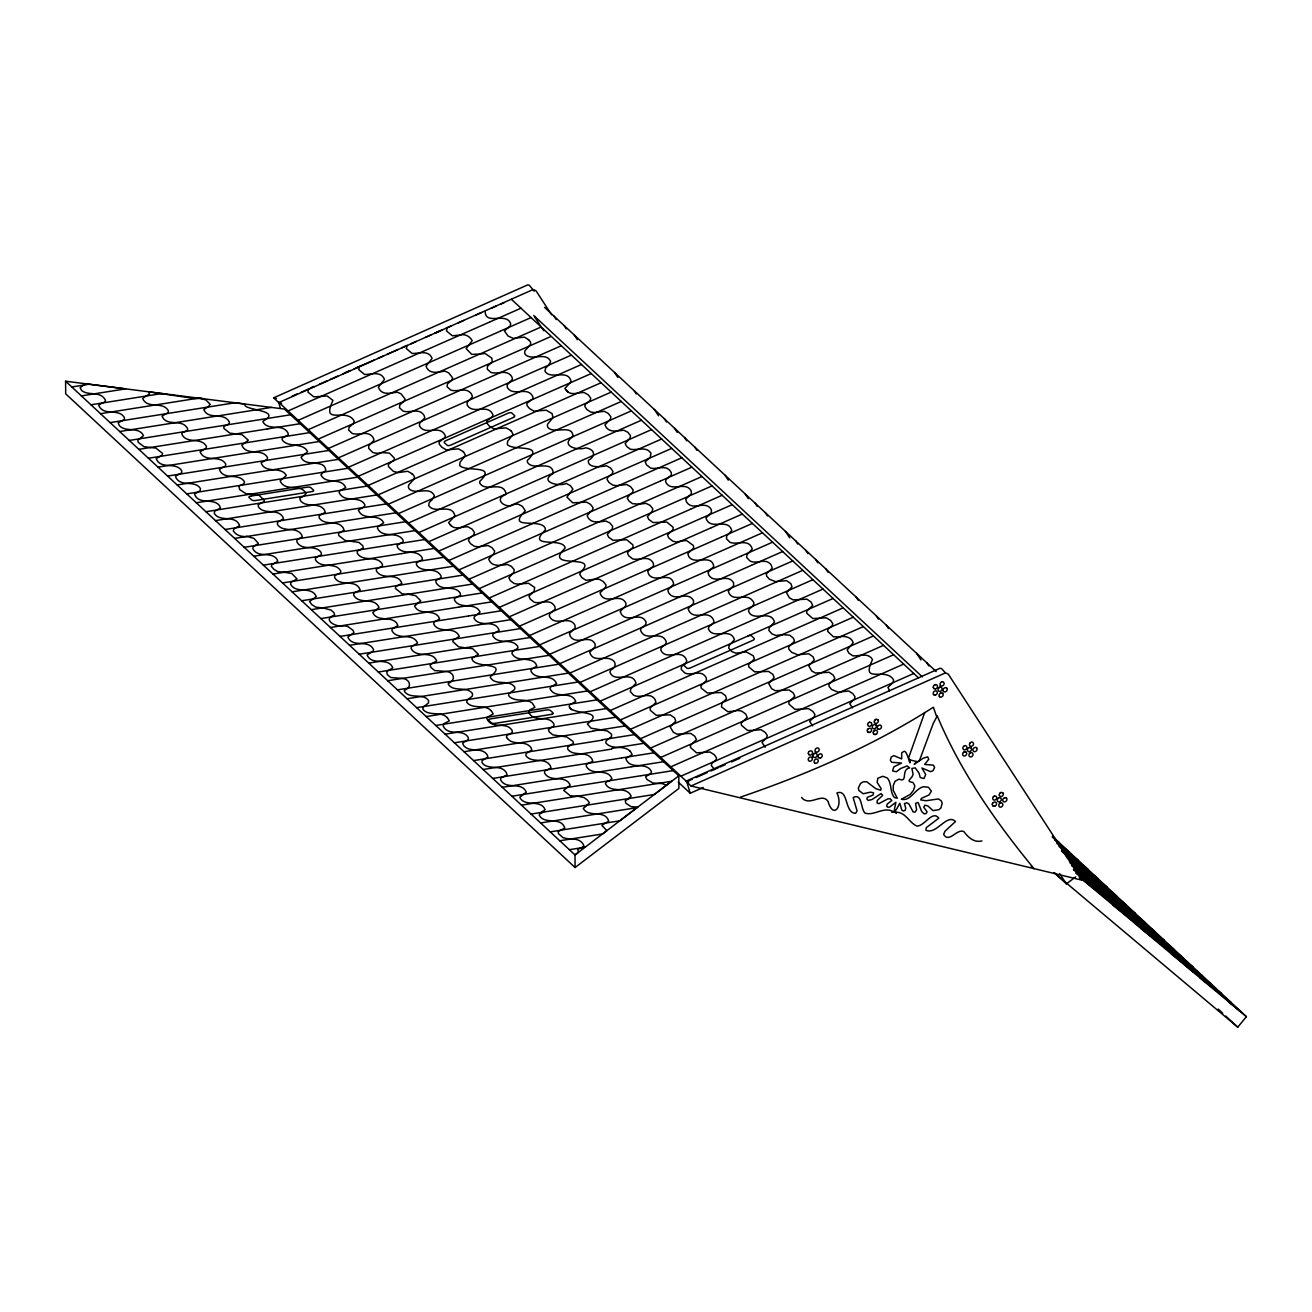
<?xml version="1.0" encoding="UTF-8"?>
<svg xmlns="http://www.w3.org/2000/svg" width="1312" height="1312" viewBox="0 0 1312 1312"><rect width="100%" height="100%" fill="white"/><g stroke="black" fill="none" stroke-linecap="round" stroke-linejoin="round"><path stroke-width="1.5" d="M740.558 797.106C807.848 774.096 873.349 745.642 933.373 707.234L936.735 716.926L933.291 723.338L919.728 759.812A2.526 2.181 -47.1 0 1 916.694 761.55L914.202 764.322L923.14 758.254L927.666 756.844L928.781 759.238L924.632 764.453L933.39 765.142L934.636 767.487L932.98 770.751L930.634 771.669L921.877 767.979L925.698 774.506L923.992 778.524L920.253 777.54L918.941 772.916L915.218 767.881L911.856 768.455L913.103 774.113C912.135 779.443 904.509 781.017 913.054 782.493L914.874 786.036L913.414 790.431L910.249 794.4L901.442 799.221C910.594 801.78 915.186 788.315 923.599 786.724L928.486 787.282L931.372 791.136L929.027 794.941L921.483 798.319L920.712 799.91L926.01 800.746L938.326 798.942L941.163 800.714L942.196 803.256L940.95 807.913L938.834 809.717L932.98 810.586L927.961 805.994L925.009 805.191L923.73 807.126L927.059 811.833L926.108 813.538L924.173 813.899L921.68 811.521L918.105 802.452L915.579 803.354L916.596 809.881L915.153 812.112L913.152 811.964L908.822 803.83L906.986 802.829L904.427 803.567L905.772 808.241L905.116 810.406L903.394 811.013L901.803 810.029L899.802 803.239L896.194 809.832L891.783 812.423M924.714 712.498L908.839 757.254A2.526 2.181 -47.1 0 0 910.216 759.992C910.38 769.554 907.986 751.727 904.296 751.218L901.721 752.727L901.639 758.91L893.849 755.614L891.192 757.024L890.372 760.484L891.684 762.288L901.541 763.076L893.882 766.831L892.57 770.948L896.358 771.784L900.622 768.504L907.166 765.946L909.577 767.897C900.639 769.504 908.281 783.297 898.999 779.098L895.046 781.263L893.275 785.576L893.21 790.3L897.277 798.221L894.489 797.598C889.585 792.12 892.144 783.51 887.289 777.967L882.828 776.294L877.794 778.229L877.154 782.444L881.156 788.61L880.713 790.267L875.711 788.627L866.642 781.673L863.066 781.886L860.475 783.559L858.343 788.004L858.884 790.447L863.165 793.76L870.496 792.153L873.513 792.792L873.251 794.957L867.265 797.417L866.904 799.27L868.265 800.418L871.988 799.549L881.156 793.547L882.648 795.416L877.334 800.435L877.023 802.928L878.794 803.682L887.962 798.811L890.176 798.778L891.832 800.533L887.502 803.846L886.568 805.929L887.601 807.208L889.602 807.093L895.899 802.288L894.423 809.406L896.326 813.522M485.161 311.37C485.374 325.934 506.416 311.452 510.712 323.818L510.122 326.048L504.431 330.936L508.006 335.987L513.254 338.365L524.341 337.118L528.802 339.775M308.582 388.992L307.959 392.124L313.798 396.864L327.213 395.994L332.969 400.439C320.636 426.515 346.614 406.687 354.207 421.185L353.387 423.628L349.14 427.154L348.615 430.024L352.223 433.452C359.062 435.863 367.95 429.828 373.1 437.519L374.051 440.143L368.77 445.801L368.672 448.294L371.837 451.59A10.135 4.658 -16.8 0 0 381.808 452.558L389.402 453.116L394.502 458.232L394.158 459.922L388.352 464.432L388.5 466.58L393.321 471.336L397.995 472.632L407.655 471.27L412.542 474.009M447.359 327.672L446.441 330.87L452.296 335.774L459.971 335.118M753.301 730.44L747.512 730.423L741.378 725.224L741.231 723.043L747.168 717.402L745.774 714.105L741.641 711.071L737.934 710.497L727.947 711.776L721.469 706.889L721.977 702.953L726.454 698.87L725.602 695.786L721.321 692.572L707.365 692.998L701.346 688.21L700.821 685.864L706.627 680.256L706.004 677.287C700.788 669.005 691.588 676.303 684.733 672.925L681.256 669.432L681.404 666.726L685.864 662.904L686.783 661.018L685.848 658.526C679.862 648.817 666.07 660.772 660.92 650.326L660.92 648.39C662.199 645.93 666.84 645.028 666.184 641.65C661.412 629.383 644.979 642.798 640.535 630.154L641.027 628.366L645.537 624.807L646.16 622.2C640.879 611.031 628.022 623.167 621.478 614.36L620.166 611.49L625.693 605.865L625.988 603.438C620.691 591.679 604.209 606.242 600.027 592.844L605.668 587.235L605.996 584.955L603.422 581.692L599.65 579.412L596.288 579.117L585.972 580.298L581.856 577.608L579.74 574.344L580.626 572.163C600.781 552.565 541.708 570.753 565.177 548.022C563.028 536.542 525.243 549.515 545.464 529.884C544.677 516.338 504.415 531.803 525.308 510.86L522.438 506.399L518.732 504.398A6.478 2.968 -16.8 0 0 513.763 504.579C506.498 509.22 492.902 499.741 505.333 494.706A2.427 1.115 -16.8 0 0 505.71 494.263L505.973 493.23C502.447 480.258 485.309 492.705 479.766 483.078L479.733 481.438C497.724 464.022 465.826 472.418 459.692 465.514L460.036 462.25L465.465 455.428L463.89 452.312A17.909 8.216 -16.8 0 0 462.972 451.771M1053.979 872.611L1237.741 1027.181L1246.4 1016.669L1052.388 836.269M548.596 365.228L550.679 361.489C545.956 351.534 533 360.702 525.899 355.093A15.875 7.282 -16.8 0 1 525.128 350.534L528.998 346.302A11.431 5.248 -16.8 0 0 530.54 342.137L529.572 340.776A15.072 6.921 -16.8 0 0 528.392 339.956M432.32 499.478L434.403 495.739C429.68 485.768 416.74 494.936 409.639 489.327A15.875 7.282 -16.8 0 1 408.868 484.768L412.739 480.536A11.431 5.248 -16.8 0 0 414.264 476.387L413.313 475.01A15.072 6.921 -16.8 0 0 412.132 474.19M548.367 365.425L545.53 368.229L544.972 371.23C550.581 380.48 568.194 368.229 571.163 381.661L564.849 388.516L567.932 391.911M569.588 493.427L566.948 497.15L572.754 502.824L586.53 502.135L590.433 504.316L593.04 507.646L592.598 509.974L590.17 512.008M432.107 499.659L429.27 502.463L428.712 505.464C434.305 514.73 451.935 502.463 454.903 515.895L448.573 522.75L451.672 526.145M569.703 493.361L572.918 489.146L570.49 485.752L566.358 483.39C559.043 487.08 538.592 481.832 552.959 473.714A2.46 1.132 -16.8 0 0 553.27 473.37C552.5 459.151 532.508 471.566 527.375 462.07L527.358 460.43C545.333 443.013 513.5 451.476 507.301 444.522L507.646 441.242L513.074 434.42L511.5 431.32A17.909 8.216 -16.8 0 0 510.581 430.762M630.121 494.378L627.267 498.002L628.924 501.004L632.482 503.66L639.239 504.169M590.056 512.041L587.153 515.665C590.023 524.046 599.272 521.881 605.865 521.028L609.867 522.947L612.671 526.325L612.31 528.72L607.276 534.427L608.735 537.248L612.966 540.282L626.742 539.757L632.925 544.906L633.024 547.301L627.382 552.68L628.596 555.648L632.646 558.896C639.616 560.814 648.653 554.517 653.327 563.274L653.606 565.734L647.734 571.245L648.62 574.148C654.524 583.873 671.367 570.343 673.679 584.152L667.874 590.023L668.595 592.712C674.745 602.585 687.586 590.203 693.474 600.535L693.523 603.389L688.128 608.784L689.062 611.097C694.966 620.674 707.808 609.227 713.334 619.526C715.565 622.692 711.006 624.873 709.136 626.546L708.349 628.71C712.859 640.453 730.407 626.513 734.425 639.715L729.242 645.438L728.701 648.03L731.817 651.556L735.802 653.179L746.282 651.9L753.268 655.82L754.384 658.952L748.529 664.643L748.791 666.922L754.646 671.875L768.57 671.432L772.932 674.434L774.162 677.632L768.652 683.47L771.571 688.636L775.294 690.719L789.053 689.981L793.186 692.851L794.826 696.213L788.922 701.936L788.955 704.101L795.023 709.398L808.52 708.644L812.817 711.383L814.916 714.466L814.342 716.582L809.652 721.452L812.669 725.88M809.258 751.546L810.226 750.956A2.132 1.837 -47.1 0 1 812.128 751.415L812.538 752.334A2.329 2.001 -47.1 0 1 811.767 754.4L810.783 754.99A2.329 2.001 -47.1 0 1 808.684 754.515M813.866 754.006L814.834 753.416M868.478 722.748L869.462 722.158M875.088 719.829L876.072 719.238M868.265 728.914L869.233 728.324A2.132 1.837 -47.1 0 1 871.119 728.767L871.529 729.702A2.329 2.001 -47.1 0 1 870.758 731.768L869.79 732.358M878.154 725.733L879.138 725.142A2.329 2.001 -47.1 0 1 881.008 725.552L881.434 726.52A2.329 2.001 -47.1 0 1 880.664 728.586L879.696 729.177A2.329 2.001 -47.1 0 1 877.58 728.701M874.153 730.948L875.137 730.358M934.21 685.389L935.194 684.798M938.818 687.865L939.802 687.258M963.615 746.315L964.599 745.724A2.132 1.837 -47.1 0 1 966.485 746.184L966.895 747.102A2.329 2.001 -47.1 0 1 966.124 749.185L965.156 749.775A2.132 1.837 -47.1 0 1 963.27 749.316L962.86 748.381A2.132 1.837 -47.1 0 1 963.582 746.528M970.208 742.756L971.175 742.166A2.132 1.837 -47.1 0 1 973.078 742.608L973.488 743.543A2.329 2.001 -47.1 0 1 972.717 745.61L971.733 746.2A2.132 1.837 -47.1 0 1 969.847 745.741L969.437 744.822A2.132 1.837 -47.1 0 1 970.158 742.969M963.402 752.448L964.369 751.858M993.463 796.564L994.43 795.974M1000.039 792.989L1001.023 792.399M993.233 802.698L994.217 802.108A2.132 1.837 -47.1 0 1 996.103 802.567L996.513 803.485A2.329 2.001 -47.1 0 1 995.742 805.552L994.775 806.142M678.796 775.835L575.017 854.932L575.082 867.527L678.878 788.446L678.796 775.835L284.376 409.065L65.6 381.218L65.682 393.83L575.082 867.527M650.654 784.625L671.646 781.28L654.344 794.465L531.065 814.063M1054.372 872.693L1066.377 883.862L1075.66 876.892M710.743 569.441L708.021 572.327L708.742 575C714.892 584.89 727.734 572.524 733.588 582.872L733.638 585.71L728.242 591.105C731.916 603.602 745.921 592.188 752.334 600.47C756.253 603.553 752.088 607.21 749.234 608.866L748.463 611.048C753.137 622.856 770.423 608.719 774.523 622.052L769.34 627.776L768.832 630.367L771.964 633.893L775.95 635.5L782.329 634.631M710.842 569.392L713.794 566.44C711.563 553.156 694.458 565.816 688.685 556.403L687.849 553.516L693.704 548.022L693.408 545.562L686.537 540.511L681.092 541.052M670.645 531.819L667.513 534.968L668.743 537.936L672.794 541.184L676.5 542.02L680.977 541.102M630.219 494.345L632.679 492.295L633.138 489.966L630.564 486.67L626.677 484.472L616.394 485.686L612.901 485.161L609.03 482.521L607.062 479.47L607.735 477.338L612.228 473.796L613.016 471.484L610.621 468.105L606.505 465.727C601.355 466.957 587.218 468.384 588.383 460.414C593.221 457.888 596.32 452.066 589.842 449.098A21.402 9.824 -16.8 0 0 585.677 447.835C576.936 451.066 559.765 445.44 572.967 436.519C572.786 424.022 555.091 433.911 548.547 428.106A15.957 7.314 -16.8 0 1 547.711 423.956L552.91 417.806L552.204 413.772A20.549 9.43 -16.8 0 0 550.974 412.952L546.186 410.197L533.984 411.214L529.507 408.508L527.03 405.539L526.85 403.391L532.705 398.832L533.016 397.159C527.982 385.154 513.254 397.585 507.236 387.335L507.236 384.81L512.533 379.184L511.746 376.626C506.76 368.885 497.871 374.527 491.032 372.493L487.277 369.164L487.474 366.261L492.262 362.03L491.836 358.16L485.079 353.469L479.552 354.142M670.776 531.754L673.138 529.589L673.007 527.178L666.808 522.061L653.081 522.57L648.866 519.503L647.439 516.698L652.441 511.024L652.753 508.646L649.948 505.284L645.98 503.365L639.354 504.12M207.952 407.032L210.199 404.408L206.132 400.176L201.851 398.52L193.963 398.422L148.436 391.763L149.486 393.994L146.19 396.027M540.954 812.489L545.103 809.717C540.888 798.746 524.652 807.618 519.765 797.27L526.292 792.186C521.553 780.984 506.35 790.3 500.659 779.935L500.741 777.983L507.104 774.949L506.383 772.653C500.61 763.6 488.113 770.8 482.045 762.748L482.144 760.616L487.867 756.958L487.326 755.04C481.734 746.38 469.647 753.219 463.579 745.478L462.693 743.117L468.253 739.558L468.351 737.688C462.71 727.766 448.425 736.934 443.144 725.979L444.161 723.552L449.294 720.878L447.261 717.516M323.195 472.386L320.899 474.796C325.95 485.276 340.94 476.666 345.679 487.556L339.644 491.016L339.136 492.525C344.269 503.775 359.521 494.46 364.966 505.005L364.244 506.711L358.373 510.073C362.899 521.536 378.397 512.582 383.694 522.783L377.823 526.637L377.43 528.08C382.415 539.15 397.11 530.409 403.014 540.003L403.145 541.856L397.077 545.349L397.716 547.727C403.948 555.632 416.412 548.465 422.054 557.6L422.464 559.519L416.363 562.946L416.642 565.226C422.612 573.508 435.108 566.292 440.734 575.41L441.275 577.428L435.732 580.626L436.207 582.872C441.849 592.073 454.378 584.43 460.2 593.024L460.561 595.172L454.411 598.502L454.706 600.552C460.676 609.949 474.96 601.503 480.044 612.064L474.206 616.853L474.075 618.346C479.733 628.268 495.132 618.575 499.216 630.498L493.066 633.68L492.672 635.582C498.068 645.537 511.5 637.419 517.666 646.242L517.945 648.079L512.385 651.802L511.942 653.491C517.043 662.839 529.343 656.082 535.624 663.446L536.87 666.037L531.114 669.497L530.999 671.219C536.542 681.535 551.909 672.384 556.6 683.634L550.663 687.029L550.04 688.702C555.288 699.575 570.982 690.128 575.755 701.412L569.687 704.839L569.146 706.463C572.048 715.499 606.406 709.579 587.366 723.945L590.99 728.16L600.781 729.849M609.522 780.722L611.917 778.606C607.226 767.389 592.007 776.688 586.333 766.323L586.398 764.371L592.729 761.337L592.007 759.074C586.234 749.988 573.705 757.221 567.67 749.086L567.817 746.971L573.508 743.297L572.918 741.395L566.686 736.918L561.388 736.229M586.907 805.191L589.4 802.764L587.481 800.107L584.02 797.565L577.674 796.204M628.661 798.549L631.138 796.154C626.054 785.035 610.834 794.121 605.422 783.707L606.275 781.968L609.391 780.738M281.604 403.292L278.734 402.604L273.618 397.848L527.719 284.884A11.152 9.561 -47.1 0 1 529.31 285.245L534.263 291.198M278.734 402.604L532.836 289.657A11.152 9.561 -47.1 0 1 534.443 290.018L536.018 290.805L551.647 314.847M691.014 785.986L945.132 673.04A11.152 9.561 -47.1 0 1 946.723 673.4L948.314 674.188L1082.269 880.237L691.014 785.986L685.897 781.23L939.999 668.267A11.152 9.561 -47.1 0 1 941.606 668.628L945.427 672.859M205.935 511.713L303.744 496.166L306.008 493.722C301.137 482.767 284.868 492.377 280.145 480.848L286.328 475.469C280.866 465.53 265.368 474.386 261.104 462.792L267.074 459.479L267.582 457.658C261.941 447.425 246.672 456.642 241.834 445.178L248.312 440.16L242.08 434.682L236.094 433.895M323.605 472.32L325.802 470.45C324.589 458.15 305.188 467.744 301.088 457.199L307.615 451.722C302.777 441.8 287.853 448.212 282.113 439.766L282.228 438.011L288.41 434.846L287.836 432.714C282.211 422.972 268.484 431.402 263.072 422.038L263.023 421.201C281.555 411.115 250.854 410.41 245.705 406.261A17.679 6.708 -0.3 0 1 244.524 403.981L234.963 402.768L110.11 422.612M629.252 798.45L625.234 800.664L625.857 803.256L631.105 806.634L637.812 807.077M941.803 681.879L940.819 682.47A2.329 2.001 -47.1 0 0 940.048 684.536L940.458 685.471M935.751 688.849L936.719 688.259A2.329 2.001 -47.1 0 0 937.49 686.176L937.08 685.258A2.329 2.001 -47.1 0 0 934.997 684.716M935.522 694.999L936.489 694.409A2.329 2.001 -47.1 0 0 937.26 692.342L936.85 691.408A2.132 1.837 -47.1 0 0 934.964 690.948L933.996 691.539A2.329 2.001 -47.1 0 0 933.226 693.622L933.636 694.54M940.868 692.998L939.884 693.589A2.329 2.001 -47.1 0 0 939.113 695.655L939.523 696.59M820.459 757.959L821.443 757.368A2.329 2.001 -47.1 0 0 822.214 755.302L821.804 754.384A2.132 1.837 -47.1 0 0 819.902 753.924L818.934 754.515A2.329 2.001 -47.1 0 0 818.163 756.581L818.573 757.516M875.694 734.408L876.662 733.818A2.329 2.001 -47.1 0 0 877.433 731.735L877.023 730.817A2.329 2.001 -47.1 0 0 874.94 730.276M969.174 747.545L968.207 748.135A2.329 2.001 -47.1 0 0 967.436 750.202L967.846 751.136A2.132 1.837 -47.1 0 0 969.732 751.596L970.716 751.005A2.329 2.001 -47.1 0 0 971.487 748.922L971.077 748.004M970.7 752.76L969.732 753.35A2.329 2.001 -47.1 0 0 968.961 755.433L969.371 756.352A2.132 1.837 -47.1 0 0 971.257 756.811L972.225 756.22A2.329 2.001 -47.1 0 0 972.996 754.138L972.586 753.219A2.329 2.001 -47.1 0 0 970.503 752.678M1004.549 797.762L1003.565 798.352A2.329 2.001 -47.1 0 0 1002.811 800.435L1003.221 801.353A2.132 1.837 -47.1 0 0 1005.107 801.812L1006.074 801.222A2.329 2.001 -47.1 0 0 1006.845 799.139L1006.435 798.221M1000.531 803.01L999.564 803.6A2.329 2.001 -47.1 0 0 998.793 805.666L999.203 806.601A2.132 1.837 -47.1 0 0 1001.089 807.06L1002.073 806.454A2.329 2.001 -47.1 0 0 1002.844 804.387L1002.434 803.469A2.329 2.001 -47.1 0 0 1000.351 802.928M587.546 805.076L583.266 808.323C588.432 818.294 604.881 808.979 608.719 821.115L605.472 823.083M543.627 812.062L541.315 813.079A7.856 2.985 -0.3 0 0 539.38 815.506C544.89 825.117 560.782 816.113 564.832 828.003L558.256 831.546L558.387 833.53L563.028 837.679L569.736 839.172M310.452 388.188L314.076 386.581M319.538 384.17L326.803 380.956M330.444 379.348L337.709 376.134M343.17 373.723L350.435 370.509M354.076 368.902L359.537 366.507L358.717 369.623L364.506 374.445C371.411 374.625 380.693 370.591 384.498 379.365L378.381 387.286C381.612 395.88 390.599 392.993 397.339 392.157L401.111 393.879L405.031 398.996L404.162 401.242L399.832 404.867L399.471 407.753L403.145 411.132C410.016 413.346 418.971 407.474 424.022 415.281L424.826 417.856L419.528 423.464L419.512 425.974C425.482 436.338 440.291 423.825 445.309 435.846L444.965 437.519L439.126 442.095L439.323 444.227L441.8 447.179L446.26 449.885L458.462 448.868L463.349 451.623M410.869 343.826L416.347 341.399M425.465 337.364L430.943 334.937M434.6 333.33L440.078 330.903M500.43 304.253L504.103 302.629M291.789 396.437L297.184 393.879M301.153 392.304L308.632 388.992M310.222 388.122L313.962 386.482M345.63 372.51L349.353 370.87M356.815 367.573L362.407 365.113M363.194 364.884L374.199 360.013M377.872 358.389L383.366 355.962M387.04 354.338L398.044 349.484M401.718 347.86L407.114 345.384L406.326 348.598L412.148 353.453C419.069 353.682 428.286 349.582 432.107 358.324L426.006 366.261C429.237 374.871 438.224 372.018 444.948 371.148L448.737 372.87L452.673 377.987L451.787 380.234L447.441 383.875L447.113 386.778L450.82 390.14C457.675 392.321 466.58 386.499 471.631 394.256L472.451 396.831L467.154 402.472L467.138 404.965C473.107 415.33 487.867 402.833 492.918 414.805L492.607 416.494L486.752 421.07L486.932 423.202L489.409 426.154L493.886 428.876L506.088 427.86L510.975 430.615M435.076 333.068L442.521 329.771M446.244 328.131L451.836 325.671M458.331 322.85L463.808 320.423M476.059 314.978L481.652 312.518M490.967 308.418L496.559 305.942M288.033 410.951L489.868 321.932M490.376 321.702L520.995 308.205M298.136 420.348L500.02 331.313M500.462 331.083L531.081 317.57M308.205 429.696L510.089 340.677M510.548 340.48L541.184 326.967M318.308 439.094L550.63 336.643M328.394 448.474L561.356 345.728M338.463 457.839L570.786 355.372M348.549 467.22L581.528 364.474M358.291 476.289L591.253 373.559M368.164 485.456L601.109 382.727M378.25 494.837L611.195 392.108M388.319 504.202L621.281 401.472M398.422 513.599L631.4 410.853M408.491 522.963L641.437 420.234M651.556 429.614L418.823 532.557M428.68 541.725L661.642 438.995M438.766 551.106L671.728 448.376M448.852 560.486L681.83 457.757M458.938 569.867L660.379 481.045M661.018 480.766L691.916 467.138M469.007 579.232L670.448 490.409M671.072 490.147L702.002 476.518M479.11 588.629L680.584 499.774M681.158 499.528L712.072 485.883M489.196 598.01L690.719 509.138M691.194 508.925L722.158 495.264M499.282 607.39L700.821 518.502M701.28 518.289L732.244 504.644M509.384 616.771L710.989 527.867M711.366 527.703L742.346 514.042M519.47 626.152L721.075 537.248M721.436 537.067L752.416 523.406M529.556 635.533L731.161 546.612M731.489 546.481L762.518 532.787M539.626 644.897L741.264 555.976M741.542 555.862L772.588 542.168M549.712 654.278L751.366 565.357M751.612 565.226L782.657 551.532M559.798 663.659L792.776 560.929M569.9 673.056L802.846 570.294M580.019 682.404L812.932 579.674M590.072 691.801L823.018 589.055M600.142 701.182L833.12 598.452M610.211 710.546L843.206 607.817M620.314 719.944L853.276 617.198M630.4 729.308L863.362 626.578M640.486 738.689L873.464 635.959M650.572 748.07L883.55 645.34M660.674 757.467L893.636 654.737M670.76 766.848L903.722 664.102M680.846 776.212L913.808 673.482M280.292 407.884L278.554 402.095L686.734 781.657L692.277 779.213M696.049 777.54L707.086 772.686M710.956 770.98L718.402 767.684M719.927 767.044L725.356 764.65M731.456 761.928L739.82 758.287M678.222 782.083L690.227 793.235L703.265 787.495M435.699 621.199L433.813 622.396L433.731 624.102C439.274 634.385 454.542 625.299 459.282 636.468L453.411 639.912L452.771 641.568L458.659 646.865L465.088 647.816M747.742 635.992L748.299 635.762A2.739 1.263 -16.8 0 1 751.317 635.73L754.236 638.452A2.739 1.263 -16.8 0 1 753.039 640.256L690.128 668.005A2.739 1.263 -16.8 0 1 686.783 668.07L684.028 665.512A2.739 1.263 -16.8 0 1 685.372 663.495M313.224 598.928L316.274 596.55C311.305 585.316 295.971 594.615 290.542 584.037L291.034 582.331L297.02 578.936L291.723 573.442L284.13 572.278M435.863 621.183L439.586 618.903L438.339 616.312C431.992 608.899 419.381 615.804 414.543 606.013L420.775 600.847L415.74 595.714L408.294 594.254M274.438 563.389L277.8 561.208L276.619 558.715C270.288 551.253 257.874 558.42 252.822 548.613L253.167 546.71L258.464 543.463L253.938 538.379L247.017 536.46M122.164 420.693L124.328 419.479L124.46 417.741C118.785 407.524 103.353 416.872 98.712 405.211L102.09 403.03M207.657 407.114L203.77 409.557C208.51 420.676 224.106 411.345 229.42 422.202L229.108 423.858L223.762 426.482L223.991 428.516L229.912 433.157L235.98 433.911M303.597 496.182L299.89 498.101L300.284 500.38C306.368 508.597 318.849 501.332 324.605 510.302L325.179 512.27L319.177 515.731L319.242 517.928C325.081 526.424 337.594 519.158 343.334 528.129L344.056 530.212L338.512 533.41L338.824 535.591L344.958 540.347L349.189 541.085M313.043 598.944L309.534 601.536L311.78 604.57L315.651 607.112L322.342 607.915M274.29 563.406L271.781 564.619L271.42 566.407L273.995 569.408L277.652 571.556L283.835 572.311M581.495 847.732L583.889 845.961C582.364 840.254 575.164 838.319 569.834 839.155M122.032 420.709L118.162 422.89L119.277 425.482C125.493 432.862 138.76 426.023 143.5 435.633L137.809 440.192L138.203 442.259L143.779 446.572L150.322 447.523M146.058 396.044L142.631 398.438C147.551 409.82 162.967 400.455 168.444 410.984L168.1 412.64L162.032 416.134L163.623 418.938C170.265 425.81 182.614 418.987 187.665 428.762L187.403 430.451L184.074 431.927A6.298 2.394 -0.3 0 0 181.794 433.911C186.107 444.62 201.622 436.437 206.558 446.72L205.705 448.491L200.08 451.738C204.852 463.267 220.137 454.067 225.828 464.218L225.385 466.072L219.366 469.384C223.548 481.012 239.079 472.205 244.59 482.045L243.655 483.931L238.899 486.063L239.67 489.589L246.131 493.771L251.986 494.165A7.068 2.673 -0.3 0 1 259.054 495.264L264.286 500.298L263.958 501.61L258.169 504.694L258.48 506.924C264.499 515.255 277.029 507.957 282.834 516.862L283.458 518.88L277.472 522.324L277.455 524.488C283.261 533.098 295.807 525.8 301.58 534.706L302.318 536.821L296.791 540.019L297.037 542.184C302.531 551.548 315.093 543.988 321.046 552.368L321.555 554.599L315.405 557.944L315.585 559.945C321.325 569.392 335.921 561.044 340.858 571.409L340.448 572.836L334.658 575.624L334.642 577.542C340.398 587.497 355.896 578.264 360.177 589.974L353.978 593.204L353.6 595.074C359.176 605.324 374.1 596.353 379.037 607.472L372.756 612.638C377.61 622.462 390.287 615.525 396.634 622.938L397.88 625.562L392.075 629.022L391.993 630.744C397.552 641.01 412.854 631.908 417.56 643.126L411.656 646.554L411.033 648.226C416.281 659.083 431.96 649.653 436.699 660.936L430.844 664.233L430.074 665.512L431.172 667.628L434.748 670.58L445.211 671.334A2.394 0.902 -0.3 0 1 446.031 671.383C454.526 672.269 456.1 680.534 448.261 683.372L448.491 684.651C454.362 692.523 466.662 685.668 472.5 693.589L472.402 696.049L467.072 700.1L466.744 702.264C472.55 709.628 483.8 704.101 490.36 709.956A16.203 6.15 -0.3 0 1 490.786 710.612M581.331 847.782L577.821 849.34L578.379 852.357L575.017 854.932L65.6 381.218M479.438 354.174L471.697 354.322L466.137 348.598L472.205 340.661C469.909 336.348 464.924 333.543 460.086 335.068M102.221 403.014L104.862 401.997L105.501 400.34C100.729 390.418 88.576 396.273 81.59 390.484L80.098 387.712L85.477 383.76L125.64 388.86L81.377 395.896M605.34 823.116L601.88 825.412L606.866 830.66L602.503 833.973L559.781 840.762M753.596 730.374L760.96 729.669L765.257 732.457L767.29 735.524L766.667 737.606L762.01 742.428L765.191 747.168M782.46 634.582L789.791 635.221L793.416 638.206L794.465 641.306L788.61 646.98L788.922 649.276L791.661 652.31L797.696 654.77L808.75 653.77L813.079 656.804L814.276 659.969L808.75 665.807L811.702 670.957L815.424 673.023L829.184 672.302L833.3 675.188L834.924 678.534L829.02 684.241L829.069 686.406L831.562 689.44L838.27 692.211L848.618 690.965L852.898 693.687L855.014 696.77L854.456 698.886L849.766 703.74L852.456 707.906M839.828 636.714C844.846 635.762 851.619 637.156 853.194 642.749L847.175 649.883L848.782 653.032L852.767 655.803C859.18 656.492 868.364 652.048 872.496 659.608C860.196 685.34 885.666 666.119 893.652 680.026L892.882 682.732L887.962 687.373L889.651 691.047M839.434 636.894L833.432 636.812L827.577 631.269L828.134 629.088L832.185 625.775L832.808 623.659L830.693 620.543L826.363 617.804L812.817 618.559L806.782 613.278L806.749 611.097L812.702 605.39L811.046 602.028L806.962 599.158L793.17 599.896L789.43 597.829L786.478 592.68L792.005 586.825L790.89 583.692L786.56 580.642L775.507 581.626L769.422 579.215L766.651 576.148L766.372 573.82L772.243 568.194L771.243 565.095C765.765 557.059 756.548 564.931 749.775 560.831L746.577 557.305L747.02 554.697L752.284 548.957C748.824 538.1 737.246 545.251 730.013 542.348L726.471 538.773L726.668 536.083L731.801 530.507C727.766 516.994 709.972 531.409 705.987 517.978L711.366 512.582L711.383 509.761C705.544 499.331 692.72 511.713 686.52 501.938L685.717 499.232L691.44 493.64L691.227 491.032C685.536 480.323 670.809 493.279 665.594 481.701L665.955 479.667L671.449 474.895L671.186 472.451C666.562 463.743 657.558 469.827 650.604 468.089L646.504 464.858L645.225 461.873L650.227 457.281L650.982 453.296C646.258 445.785 637.156 450.754 630.367 449.212L626.644 446.441L625.152 443.604L630.121 437.946L630.498 435.551L627.743 432.189L623.758 430.221C617.132 430.943 607.915 433.272 604.98 424.858L610.392 419.184L610.9 416.839L608.309 413.477L604.389 411.296L594.123 412.558L590.613 412.017L586.743 409.377L584.775 406.31L585.513 404.145L590.006 400.636L590.794 398.323L588.416 394.961L584.266 392.567C578.149 392.124 570.933 396.372 566.226 390.254M303.744 496.166L366.901 486.112M71.783 386.974L89.134 384.219M90.954 404.801L162.098 393.502M100.516 413.69L198.473 398.126L202.474 398.635M119.704 431.517L271.387 407.409M129.281 440.438L290.247 414.838M267.32 428.926L299.841 423.743M138.859 449.344L267.599 428.893M148.436 458.249L309.419 432.665M158.014 467.138L318.996 441.554M167.608 476.076L328.574 450.475M177.186 484.964L338.168 459.38M186.763 493.886L347.746 468.302M196.324 502.775L357.323 477.207M215.496 520.602L376.462 495.001M225.057 529.507L386.072 503.939M234.651 538.412L395.634 512.828M244.212 547.317L405.228 521.75M253.823 556.239L414.789 530.638M263.384 565.144L391.78 544.726M392.091 544.71L424.399 539.576M272.962 574.049L401.374 553.648M401.652 553.598L433.96 548.465M282.539 582.938L410.886 562.553M411.246 562.487L443.522 557.354M292.117 591.843L420.463 571.458M420.873 571.409L453.116 566.276M301.694 600.748L430.041 580.363M430.434 580.298L462.677 575.164M311.288 609.67L439.569 589.285M440.061 589.219L472.271 584.102M320.85 618.575L449.114 598.19M449.639 598.124L481.848 592.991M330.444 627.497L458.659 607.112M459.249 607.013L491.426 601.913M340.038 636.402L468.204 616.033M468.827 615.918L501.004 610.802M349.599 645.307L477.765 624.938M478.421 624.824L510.565 619.707M359.193 654.212L520.159 628.612M368.754 663.118L529.736 637.534M378.332 672.023L539.33 646.439M387.696 680.731L548.908 655.36M397.503 689.85L558.502 664.266M407.064 698.755L568.063 673.171M416.658 707.66L577.657 682.076M426.236 716.565L587.218 690.981M435.814 725.47L596.812 699.886M445.178 734.179L606.177 708.595M454.428 742.789L583.102 722.338M583.561 722.371L615.508 717.287M592.926 731.046L624.856 725.979M464.022 751.71L592.68 731.26M602.274 739.738L634.204 734.671M473.583 760.599L602.257 740.148M611.671 748.43L643.552 743.363M483.16 769.504L611.802 749.054M492.754 778.426L621.396 757.992M621.839 757.893L653.72 752.826M502.316 787.315L630.957 766.864M631.466 766.815L663.314 761.747M511.91 796.236L640.502 775.802M641.027 775.72L672.892 770.652M521.487 805.142L650.08 784.707M540.626 822.952L637.091 807.618L619.756 820.82L550.22 831.874M569.375 849.684L585.185 847.175M981.95 840.926C973.832 842.976 968.108 837.204 963.861 831.595C956.907 828.2 949.101 843.682 943.623 834.399L944.968 831.25L955.448 821.542C947.116 812.817 936.522 835.104 925.944 830.283L926.321 827.642L938.785 818.18C932.438 809.652 924.599 826.429 916.776 826.068C908.954 822.509 905.378 811.488 895.243 812.226M322.49 607.899L323.818 607.833M465.252 647.784L472.664 648.686L478.437 654.278L471.91 658.345C473.107 669.415 509.86 660.74 490.376 676.615L490.327 677.418C495.526 686.291 508.679 678.862 514.534 686.898A15.482 5.871 -0.3 0 1 513.96 690.046L509.368 693.228A11.71 4.444 -0.3 0 0 508.695 695.327A15.974 6.052 -0.3 0 0 510.975 697.754C517.42 701.854 526.046 698.263 532.131 703.019A18.581 7.052 -0.3 0 1 532.82 703.921L534.919 707.266L529.753 709.956L528.769 712.367C534.033 723.355 548.301 714.187 553.959 724.06L553.926 725.93L548.367 729.472L549.187 731.834L552.729 734.802L561.208 736.262M408.18 594.27L402.21 593.828L395.388 588.448L395.732 586.562L401.898 583.364C397.634 571.655 382.186 580.855 376.413 570.95L376.364 569.014L382.153 566.226L382.596 564.816C377.725 554.418 363.129 562.717 357.389 553.352L357.159 551.335L363.293 547.99L362.784 545.759L358.98 542.446L349.336 541.052M577.428 796.253L570.179 795.728L563.684 790.316L570.195 785.232C565.488 773.998 550.286 783.33 544.578 772.981L544.611 771.03L551.007 767.979L550.318 765.716C544.546 756.598 531.983 763.846 525.932 755.728L526.079 753.613L531.786 749.956L531.229 748.037C525.604 739.394 513.517 746.249 507.482 738.492M150.454 447.507L155.882 448.081L162.524 453.345L162.065 455.297L156.194 458.478C160.54 470.237 175.775 461.217 181.712 470.778L181.712 472.845L175.562 476.076L176.218 478.24C182.024 487.178 194.701 479.782 200.457 488.523L200.129 490.655L194.488 494.099C198.735 505.514 213.348 497.248 219.612 505.809L220.4 507.924L214.528 511.401L214.299 513.418C220.154 522.766 235.258 514.189 239.604 525.554L233.913 529.015L233.306 530.95C236.258 535.526 241.736 536.92 246.853 536.477M895.456 812.522L893.193 811.98M601.142 729.866L607.407 730.997L611.54 734.195L611.523 736.573L606.193 740.706L605.8 742.887C611.523 750.07 622.298 745.085 629.038 750.202A13.628 5.166 -0.3 0 1 629.76 751.104M322.998 607.866L331.132 610.129L333.986 612.72L334.658 615.082C321.424 619.313 335.905 627.497 343.17 625.824A7.019 2.657 -0.3 0 1 348.057 626.693L353.092 630.35L353.945 632.597L347.877 636.992C352.485 648.456 368.557 638.682 373.608 649.686L373.051 651.244L367.081 654.901C371.706 666.447 388.385 656.312 392.796 667.923L386.728 671.4L387.27 674.614L390.845 677.55L401.308 678.304A2.394 0.902 -0.3 0 1 402.112 678.37C410.623 679.255 412.198 687.521 404.358 690.342L404.572 691.621C410.459 699.509 422.759 692.654 428.598 700.559L428.483 703.019L423.169 707.086L422.841 709.234C428.647 716.598 439.897 711.055 446.457 716.926A16.203 6.15 -0.3 0 1 446.884 717.582M273.618 397.848L276.471 398.536M910.216 759.992L916.694 761.55M685.897 781.23L688.767 781.919M893.57 811.833C884.124 805.978 874.218 816.179 865.051 813.128C860.475 808.799 862.46 792.694 853.144 797.548L857.08 810.947L855.604 813.342C844.256 813.063 848.667 788.496 836.908 792.973C843.354 805.83 833.464 819.918 828.02 801.37C821.837 792.104 809.488 807.257 801.55 797.466M666.512 785.199L662.199 783.608L652.95 783.018L646.964 779.508L645.602 776.737L650.736 773.555L651.49 771.817C646.652 760.534 629.662 771.079 625.84 758.402L632.154 754.597L630.186 751.038M1151.985 934.57L1150.936 933.832L1161.858 943.705M1140.669 928.224L1143.146 929.995L1131.059 919.351M1152.166 934.702L1154.773 936.555L1061.572 850.832M1073.495 869.856L1074.659 870.758M1052.257 837.089L1059.079 842.484M1058.702 843.55L1068.886 851.603M1056.816 843.386L1078.448 860.492M1058.948 846.42L1088.025 869.413M1061.474 849.733L1097.603 878.318M1061.933 851.439L1107.18 887.224M1066.394 855.883L1076.808 864.05L1070.871 858.77M1065.41 855.49L1116.545 895.932M1067.214 858.196L1125.811 904.542M1069.296 861.18L1135.388 913.447M1070.067 862.935L1144.95 922.352M1071.527 865.608L1154.527 931.241M1074.462 869.266L1164.121 940.179M1076.824 872.464L1079.825 874.825M1080.153 875.088L1173.682 949.052M1075.709 872.906L1089.386 883.73M1089.78 884.042L1183.276 957.99M1083.679 880.549L1098.948 892.619M1099.358 892.947L1192.854 966.878M1112.822 904.919L1202.448 975.816M1141.866 929.224L1212.009 984.705M1171.058 953.644L1221.62 993.627M1200.103 977.948L1231.164 1002.516M1229.278 1002.352L1240.758 1011.437M1232.05 1004.549L1240.742 1011.946M1093.782 884.55L1112.297 901.852M1181.423 961.844L1161.382 943.328M1181.538 961.926L1192.772 971.815M1093.7 884.468L1073.593 865.904M1112.412 901.934L1131.485 919.679M571.884 709.776L570.162 708.234M1231.935 1004.451L1201.579 976.538L1205.334 979.211L1204.4 978.145M1193.313 968.584L1202.563 976.44M1195.265 970.126L1054.52 839.828M1079.169 876.777L1246.4 1016.669M714.515 769.488L711.301 765.503L711.858 763.322L715.942 760.009L716.516 757.877L714.384 754.761L710.087 752.038L696.524 752.809L690.506 747.512L690.473 745.347L696.426 739.624L694.786 736.262L690.702 733.392L676.877 734.13L673.154 732.08L670.202 726.914L675.746 721.059L674.598 717.91L670.268 714.876L656.312 715.335L650.375 710.382L650.096 708.054L655.984 702.412L654.95 699.312C649.456 691.276 640.223 699.165 633.483 695.065L630.301 691.539L630.76 688.931L636.025 683.175C631.974 669.71 614.574 684.011 609.916 672.138L610.703 669.973C616.099 667.956 616.968 661.674 611.048 659.28C604.061 656.016 592.942 662.921 589.728 652.244L595.074 646.849L595.123 644.028C589.334 633.548 576.46 645.98 570.244 636.189L569.441 633.483L575.164 627.874L574.968 625.266C569.26 614.574 554.5 627.53 549.318 615.918L549.679 613.918L555.189 609.112L554.91 606.669C550.269 597.96 541.233 604.127 534.296 602.306L530.196 599.059L528.966 596.091L533.968 591.499L534.706 587.497L528.588 583.282L517.453 584.102L514.042 583.446L510.335 580.642L508.876 577.821L513.861 572.163L514.222 569.769L511.434 566.407L507.449 564.472C500.84 565.226 491.623 567.489 488.704 559.109L494.132 553.418L494.64 551.073L492.033 547.711L488.113 545.53L477.814 546.809L474.337 546.268L470.467 543.627L468.515 540.56L469.253 538.379L473.73 534.886L474.518 532.557L472.14 529.195L468.007 526.801C461.939 526.391 454.657 530.622 449.95 524.505M1076.496 873.07C1079.907 876.465 1101.637 893.423 1092.338 887.798M544.529 307.336L936.194 671.547M533.705 315.47L922.369 676.894M511.467 299.366L918.58 677.943M1079.694 877.859L1082.269 880.237M1218.258 1009.059L1222.751 1013.241M1225.752 1016.029L1237.741 1027.181M1031.248 866.182L1033.807 868.56M1073.511 869.118L1076.217 871.693M1033.971 868.61C995.496 821.755 960.515 771.669 937.03 715.466M926.682 662.708L928.83 665.955M916.58 653.31L920.991 660.002M1059.637 873.661L1066.377 883.862M886.305 625.152L888.536 628.53M876.236 615.771L878.417 619.1M856.047 597.009L858.163 600.207M825.806 568.883L827.987 572.196M815.687 559.486L817.884 562.815M805.617 550.122L807.93 553.631M795.548 540.741L797.712 544.037M785.445 531.36L789.758 537.904M765.273 512.598L767.471 515.928M755.187 503.218L757.303 506.432M745.101 493.837L748.25 498.626M724.946 475.092L728.291 480.159M694.671 446.949L696.869 450.278M684.585 437.568L686.717 440.816M674.499 428.188L677.32 432.468M664.413 418.807L666.512 421.988M654.327 409.442L658.542 415.822M634.172 390.681L636.304 393.928M614.541 372.444L617.854 377.462M574.213 334.937L577.362 339.71M564.111 325.524L566.308 328.869M554.025 316.159L556.255 319.554M534.82 317.176L543.791 330.788M946.756 688.226L947.166 689.144A2.329 2.001 -47.1 0 1 946.395 691.227L945.427 691.818A2.329 2.001 -47.1 0 1 943.312 691.342M943.541 691.358L943.115 690.44A2.329 2.001 -47.1 0 1 943.886 688.357L944.87 687.767A2.329 2.001 -47.1 0 1 946.969 688.242M942.754 693.458L943.164 694.376A2.329 2.001 -47.1 0 1 942.393 696.442L941.426 697.033A2.329 2.001 -47.1 0 1 939.31 696.574M976.604 747.971L977.014 748.906A2.329 2.001 -47.1 0 1 976.243 750.972L975.275 751.563A2.132 1.837 -47.1 0 1 973.373 751.104L972.963 750.185A2.329 2.001 -47.1 0 1 973.734 748.119L974.718 747.528A2.329 2.001 -47.1 0 1 976.817 747.988M1002.909 792.858L1003.319 793.776A2.329 2.001 -47.1 0 1 1002.548 795.859L1001.581 796.45A2.132 1.837 -47.1 0 1 999.678 795.99L999.268 795.072M933.849 688.39L933.439 687.455M996.333 796.433L996.743 797.352A2.329 2.001 -47.1 0 1 995.972 799.418L994.988 800.008A2.132 1.837 -47.1 0 1 993.102 799.549L992.692 798.631A2.132 1.837 -47.1 0 1 993.414 796.778M966.272 752.317L966.682 753.236A2.329 2.001 -47.1 0 1 965.911 755.318L964.943 755.909A2.132 1.837 -47.1 0 1 963.041 755.45L962.631 754.515A2.132 1.837 -47.1 0 1 963.352 752.662M992.872 805.699L992.462 804.764M877.958 719.698L878.368 720.616A2.329 2.001 -47.1 0 1 877.597 722.699L876.629 723.289A2.132 1.837 -47.1 0 1 874.727 722.83L874.317 721.912M875.957 725.093L876.367 726.012A2.329 2.001 -47.1 0 1 875.596 728.078L874.628 728.668A2.132 1.837 -47.1 0 1 872.726 728.226L872.316 727.291A2.329 2.001 -47.1 0 1 873.087 725.224L874.071 724.634A2.329 2.001 -47.1 0 1 876.17 725.11M877.794 728.718L877.384 727.799M871.348 722.617L871.758 723.552A2.329 2.001 -47.1 0 1 870.988 725.618L870.02 726.208A2.132 1.837 -47.1 0 1 868.118 725.749L867.708 724.831A2.132 1.837 -47.1 0 1 868.429 722.961M873.792 733.949L873.382 733.014M867.904 731.899L867.494 730.981M815.506 751.612L815.096 750.694A2.329 2.001 -47.1 0 1 815.867 748.627L816.835 748.037A2.132 1.837 -47.1 0 1 818.737 748.48L819.147 749.414A2.329 2.001 -47.1 0 1 818.376 751.481L817.392 752.071A2.329 2.001 -47.1 0 1 815.293 751.596M811.898 757.565L812.308 758.484A2.329 2.001 -47.1 0 1 811.538 760.55L810.554 761.157A2.132 1.837 -47.1 0 1 808.668 760.698L808.258 759.763A2.329 2.001 -47.1 0 1 809.028 757.696L809.996 757.106A2.329 2.001 -47.1 0 1 812.112 757.582M814.572 762.731L814.162 761.813A2.329 2.001 -47.1 0 1 814.932 759.73L815.9 759.14A2.132 1.837 -47.1 0 1 817.802 759.599L818.212 760.534A2.329 2.001 -47.1 0 1 817.442 762.6L816.458 763.19A2.329 2.001 -47.1 0 1 814.358 762.715M808.897 754.531L808.487 753.613M491.164 710.53L493.197 713.908L486.965 717.484L487.047 719.009C492.328 729.964 506.596 720.796 512.254 730.702L512.172 732.572L509.958 733.966A9.725 3.69 -0.3 0 0 507.482 738.476M686.734 781.657L690.227 793.235M813.096 756.073L813.506 757.008A2.132 1.837 -47.1 0 0 815.392 757.467L816.376 756.876A2.329 2.001 -47.1 0 0 817.13 754.794L816.72 753.875A2.329 2.001 -47.1 0 0 814.637 753.334M938.769 688.062A2.132 1.837 -47.1 0 0 938.064 689.964L938.457 690.85A2.132 1.837 -47.1 0 0 940.36 691.309L941.327 690.719A2.329 2.001 -47.1 0 0 942.098 688.652L941.688 687.718A2.329 2.001 -47.1 0 0 939.605 687.193M940.245 685.454A2.329 2.001 -47.1 0 0 942.311 685.946L943.328 685.323A2.329 2.001 -47.1 0 0 944.099 683.257L943.689 682.338A2.329 2.001 -47.1 0 0 941.606 681.797M935.702 688.866A2.329 2.001 -47.1 0 1 933.636 688.374M933.209 687.406A2.329 2.001 -47.1 0 1 933.98 685.34M935.472 695.016A2.329 2.001 -47.1 0 1 933.422 694.524M940.671 692.916A2.329 2.001 -47.1 0 1 942.738 693.408M999.285 795.105A2.132 1.837 -47.1 0 1 1000.006 793.202M1000.925 792.645A2.132 1.837 -47.1 0 1 1002.827 793.104M1004.598 797.745A2.329 2.001 -47.1 0 1 1006.648 798.237M994.348 796.204A2.132 1.837 -47.1 0 1 996.234 796.663M994.726 806.175A2.329 2.001 -47.1 0 1 992.659 805.683M992.233 804.715A2.329 2.001 -47.1 0 1 993.004 802.632M969.224 747.512A2.329 2.001 -47.1 0 1 971.29 748.02M964.189 751.776A2.329 2.001 -47.1 0 1 966.255 752.268M812.85 756.024A2.329 2.001 -47.1 0 1 813.62 753.957M808.258 753.564A2.329 2.001 -47.1 0 1 809.028 751.481M820.426 757.992A2.329 2.001 -47.1 0 1 818.36 757.5M874.333 721.944A2.132 1.837 -47.1 0 1 875.038 720.042M875.973 719.484A2.132 1.837 -47.1 0 1 877.876 719.944M869.364 722.404A2.132 1.837 -47.1 0 1 871.266 722.863M877.154 727.734A2.329 2.001 -47.1 0 1 877.925 725.667M869.741 732.391A2.329 2.001 -47.1 0 1 867.675 731.883M867.248 730.932A2.329 2.001 -47.1 0 1 868.019 728.849M875.645 734.425A2.329 2.001 -47.1 0 1 873.579 733.933M873.152 732.965A2.329 2.001 -47.1 0 1 873.923 730.899M998.498 798.024L998.038 798.385A2.329 2.001 -47.1 0 0 997.268 800.451L997.678 801.37A2.132 1.837 -47.1 0 0 999.58 801.829L1000.548 801.238A2.329 2.001 -47.1 0 0 1001.318 799.172L1000.908 798.254A2.132 1.837 -47.1 0 0 999.022 797.794L998.498 798.024M513.484 417.396L450.574 445.162A2.739 1.246 -16.8 0 1 447.162 445.244L444.44 442.718A2.739 1.246 -16.8 0 1 445.719 440.734L508.646 412.985A2.739 1.246 -16.8 0 1 511.68 412.903L514.599 415.609A2.739 1.246 -16.8 0 1 513.484 417.396M251.33 496.002L250.461 496.149A2.919 1.099 -0.3 0 0 249.132 497.56L251.74 499.987A2.919 1.099 -0.3 0 0 255.512 500.528L311.862 491.59A2.919 1.099 -0.3 0 0 313.502 490.163L310.928 487.769A2.919 1.099 -0.3 0 0 307.32 487.129L251.33 496.002M551.647 714.335L494.821 723.388A2.919 1.099 -0.3 0 1 491.278 722.748L488.786 720.436A2.919 1.099 -0.3 0 1 490.36 718.91L546.678 709.94A2.919 1.099 -0.3 0 1 550.45 710.514L553.041 712.908A2.919 1.099 -0.3 0 1 551.647 714.335"/></g></svg>
